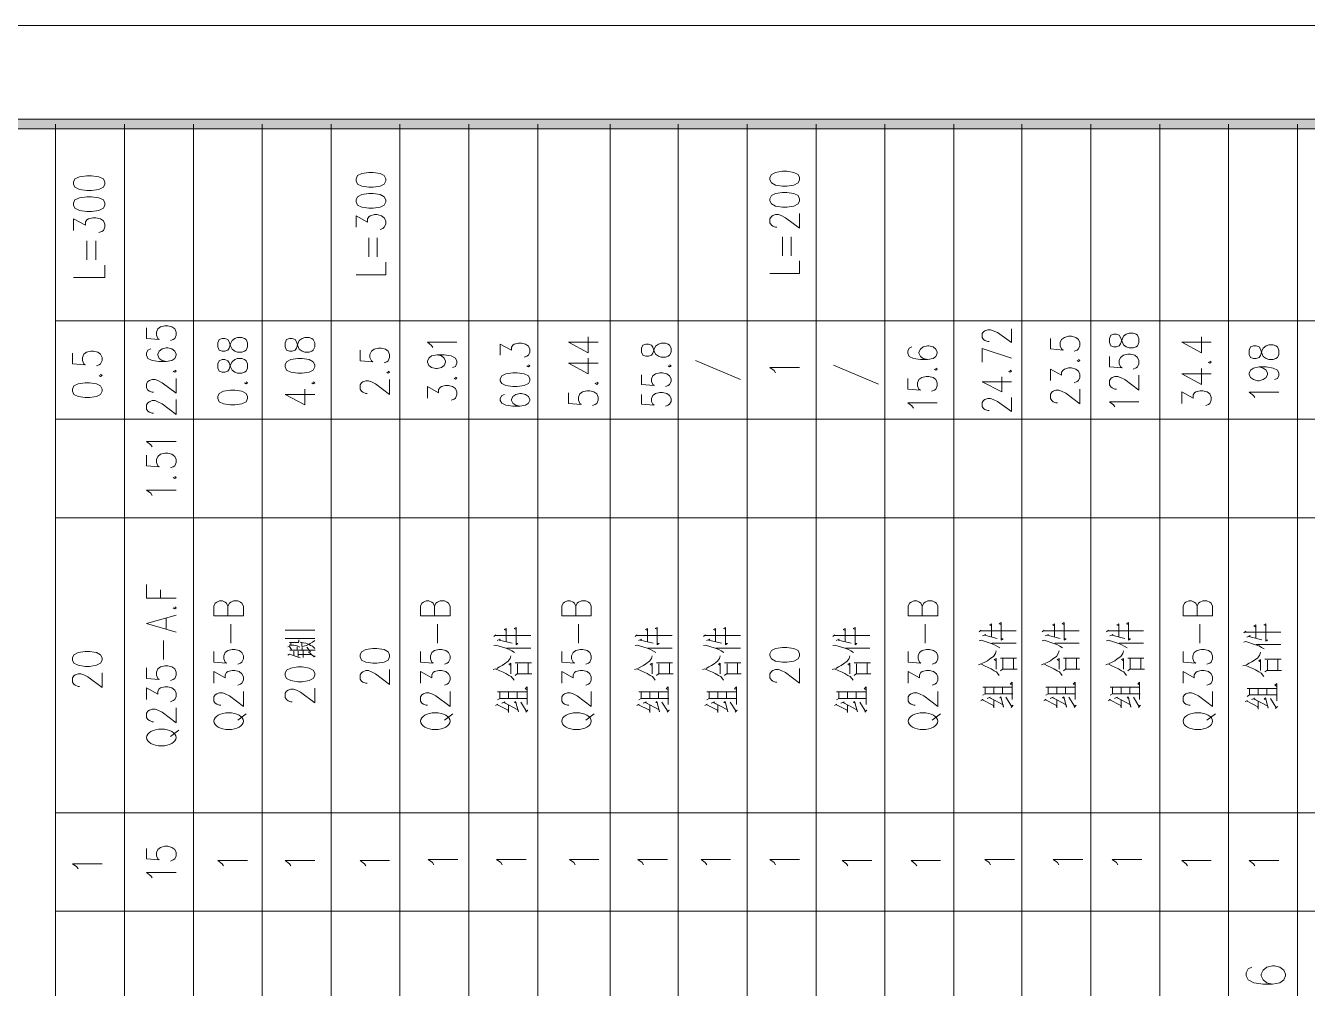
# Model space of a CAD drawing. Header units: millimetres. Extents: x 0 to 829, y 0 to 586.
# Drawn here: x 575.1 to 703.5, y 489.2 to 585.6 of the extents above; entities that cross this region are included whole.
import ezdxf

# ---------------------------------------------------------------- set-up
doc = ezdxf.new("R2010")
doc.units = ezdxf.units.MM

msp = doc.modelspace()

# ---------------------------------------------------------------- hatches: boundary and pattern name
h = msp.add_hatch(color=0)
h.dxf.hatch_style = 2
h.paths.add_polyline_path([(819.788528, 576.266028), (818.80075, 575.281778), (25.142472, 575.281778), (24.154694, 576.266028)])

# ---------------------------------------------------------------- linework, layer by layer
at = {"color": 0, "lineweight": 0}
for points in [[(0, 0), (0, 585.632278), (829.154778, 585.632278), (829.154778, 0)], [(819.788528, 576.266028), (818.80075, 575.281778), (25.142472, 575.281778), (24.154694, 576.266028)], [(579.853778, 569.746694), (580.001944, 569.432722), (580.4535, 569.221056), (581.204917, 569.11875), (581.656472, 569.11875), (582.407889, 569.221056), (582.859444, 569.432722), (583.007611, 569.746694), (583.007611, 569.958361), (582.859444, 570.272333), (582.407889, 570.484), (581.656472, 570.589833), (581.204917, 570.589833), (580.4535, 570.484), (580.001944, 570.272333), (579.853778, 569.958361)], [(608.181833, 570.078306), (608.322944, 569.760806), (608.746278, 569.549139), (609.451833, 569.443306), (609.871639, 569.443306), (610.577194, 569.549139), (611.000528, 569.760806), (611.141639, 570.078306), (611.141639, 570.289972), (611.000528, 570.603944), (610.577194, 570.815611), (609.871639, 570.921444), (609.451833, 570.921444), (608.746278, 570.815611), (608.322944, 570.603944), (608.181833, 570.289972)], [(649.643806, 570.191194), (649.784917, 569.873694), (650.20825, 569.665556), (650.913806, 569.559722), (651.333611, 569.559722), (652.039167, 569.665556), (652.4625, 569.873694), (652.603611, 570.191194), (652.603611, 570.402861), (652.4625, 570.720361), (652.039167, 570.932028), (651.333611, 571.037861), (650.913806, 571.037861), (650.20825, 570.932028), (649.784917, 570.720361), (649.643806, 570.402861)], [(579.853778, 567.644139), (580.001944, 567.330167), (580.4535, 567.1185), (581.204917, 567.012667), (581.656472, 567.012667), (582.407889, 567.1185), (582.859444, 567.330167), (583.007611, 567.644139), (583.007611, 567.855806), (582.859444, 568.169778), (582.407889, 568.381444), (581.656472, 568.487278), (581.204917, 568.487278), (580.4535, 568.381444), (580.001944, 568.169778), (579.853778, 567.855806)], [(608.181833, 567.965167), (608.322944, 567.647667), (608.746278, 567.436), (609.451833, 567.330167), (609.871639, 567.330167), (610.577194, 567.436), (611.000528, 567.647667), (611.141639, 567.965167), (611.141639, 568.176833), (611.000528, 568.494333), (610.577194, 568.702472), (609.871639, 568.808306), (609.451833, 568.808306), (608.746278, 568.702472), (608.322944, 568.494333), (608.181833, 568.176833)], [(649.643806, 568.078056), (649.784917, 567.764083), (650.20825, 567.552417), (650.913806, 567.446583), (651.333611, 567.446583), (652.039167, 567.552417), (652.4625, 567.764083), (652.603611, 568.078056), (652.603611, 568.289722), (652.4625, 568.607222), (652.039167, 568.818889), (651.333611, 568.924722), (650.913806, 568.924722), (650.20825, 568.818889), (649.784917, 568.607222), (649.643806, 568.289722)], [(683.658639, 553.871694), (683.79975, 553.554194), (684.078444, 553.448361), (684.360667, 553.448361), (684.642889, 553.554194), (684.784, 553.765861), (684.925111, 554.189194), (685.066222, 554.506694), (685.348444, 554.718361), (685.630667, 554.824194), (686.050472, 554.824194), (686.332694, 554.718361), (686.473806, 554.612528), (686.614917, 554.295028), (686.614917, 553.871694), (686.473806, 553.554194), (686.332694, 553.448361), (686.050472, 553.342528), (685.630667, 553.342528), (685.348444, 553.448361), (685.066222, 553.660028), (684.925111, 553.977528), (684.784, 554.400861), (684.642889, 554.612528), (684.360667, 554.718361), (684.078444, 554.718361), (683.79975, 554.612528), (683.658639, 554.295028)], [(594.331778, 553.441306), (594.472889, 553.123806), (594.755111, 553.017972), (595.037333, 553.017972), (595.319556, 553.123806), (595.460667, 553.335472), (595.601778, 553.755278), (595.742889, 554.072778), (596.025111, 554.284444), (596.303806, 554.390278), (596.727139, 554.390278), (597.009361, 554.284444), (597.150472, 554.178611), (597.291583, 553.861111), (597.291583, 553.441306), (597.150472, 553.123806), (597.009361, 553.017972), (596.727139, 552.912139), (596.303806, 552.912139), (596.025111, 553.017972), (595.742889, 553.229639), (595.601778, 553.547139), (595.460667, 553.966944), (595.319556, 554.178611), (595.037333, 554.284444), (594.755111, 554.284444), (594.472889, 554.178611), (594.331778, 553.861111)], [(601.073361, 553.441306), (601.214472, 553.123806), (601.496694, 553.017972), (601.778917, 553.017972), (602.061139, 553.123806), (602.20225, 553.335472), (602.339833, 553.755278), (602.480944, 554.072778), (602.763167, 554.284444), (603.045389, 554.390278), (603.468722, 554.390278), (603.750944, 554.284444), (603.892056, 554.178611), (604.033167, 553.861111), (604.033167, 553.441306), (603.892056, 553.123806), (603.750944, 553.017972), (603.468722, 552.912139), (603.045389, 552.912139), (602.763167, 553.017972), (602.480944, 553.229639), (602.339833, 553.547139), (602.20225, 553.966944), (602.061139, 554.178611), (601.778917, 554.284444), (601.496694, 554.284444), (601.214472, 554.178611), (601.073361, 553.861111)], [(636.778, 552.919194), (636.919111, 552.622861), (637.201333, 552.524083), (637.480028, 552.524083), (637.76225, 552.622861), (637.903361, 552.820417), (638.044472, 553.215528), (638.185583, 553.511861), (638.467806, 553.709417), (638.750028, 553.808194), (639.173361, 553.808194), (639.452056, 553.709417), (639.593167, 553.610639), (639.734278, 553.314306), (639.734278, 552.919194), (639.593167, 552.622861), (639.452056, 552.524083), (639.173361, 552.425306), (638.750028, 552.425306), (638.467806, 552.524083), (638.185583, 552.721639), (638.044472, 553.017972), (637.903361, 553.413083), (637.76225, 553.610639), (637.480028, 553.709417), (637.201333, 553.709417), (636.919111, 553.610639), (636.778, 553.314306)], [(697.667444, 552.700472), (697.808556, 552.382972), (698.090778, 552.277139), (698.373, 552.277139), (698.655222, 552.382972), (698.796333, 552.594639), (698.937444, 553.017972), (699.078556, 553.335472), (699.35725, 553.547139), (699.639472, 553.652972), (700.062806, 553.652972), (700.345028, 553.547139), (700.486139, 553.441306), (700.62725, 553.123806), (700.62725, 552.700472), (700.486139, 552.382972), (700.345028, 552.277139), (700.062806, 552.171306), (699.639472, 552.171306), (699.35725, 552.277139), (699.078556, 552.488806), (698.937444, 552.806306), (698.796333, 553.229639), (698.655222, 553.441306), (698.373, 553.547139), (698.090778, 553.547139), (697.808556, 553.441306), (697.667444, 553.123806)], [(594.331778, 551.328167), (594.472889, 551.010667), (594.755111, 550.904833), (595.037333, 550.904833), (595.319556, 551.010667), (595.460667, 551.222333), (595.601778, 551.645667), (595.742889, 551.959639), (596.025111, 552.171306), (596.303806, 552.277139), (596.727139, 552.277139), (597.009361, 552.171306), (597.150472, 552.065472), (597.291583, 551.7515), (597.291583, 551.328167), (597.150472, 551.010667), (597.009361, 550.904833), (596.727139, 550.799), (596.303806, 550.799), (596.025111, 550.904833), (595.742889, 551.1165), (595.601778, 551.434), (595.460667, 551.853806), (595.319556, 552.065472), (595.037333, 552.171306), (594.755111, 552.171306), (594.472889, 552.065472), (594.331778, 551.7515)], [(601.073361, 551.434), (601.214472, 551.1165), (601.637806, 550.904833), (602.339833, 550.799), (602.763167, 550.799), (603.468722, 550.904833), (603.892056, 551.1165), (604.033167, 551.434), (604.033167, 551.645667), (603.892056, 551.959639), (603.468722, 552.171306), (602.763167, 552.277139), (602.339833, 552.277139), (601.637806, 552.171306), (601.214472, 551.959639), (601.073361, 551.645667)], [(579.762056, 549.010417), (579.903167, 548.692917), (580.3265, 548.48125), (581.028528, 548.375417), (581.451861, 548.375417), (582.157417, 548.48125), (582.577222, 548.692917), (582.718333, 549.010417), (582.718333, 549.222083), (582.577222, 549.539583), (582.157417, 549.75125), (581.451861, 549.853556), (581.028528, 549.853556), (580.3265, 549.75125), (579.903167, 549.539583), (579.762056, 549.222083)], [(622.624556, 550.061694), (622.765667, 549.765361), (623.185472, 549.567806), (623.891028, 549.469028), (624.314361, 549.469028), (625.016389, 549.567806), (625.439722, 549.765361), (625.580833, 550.061694), (625.580833, 550.25925), (625.439722, 550.552056), (625.016389, 550.749611), (624.314361, 550.848389), (623.891028, 550.848389), (623.185472, 550.749611), (622.765667, 550.552056), (622.624556, 550.25925)], [(594.331778, 548.262528), (594.472889, 547.948556), (594.896222, 547.736889), (595.601778, 547.631056), (596.025111, 547.631056), (596.727139, 547.736889), (597.150472, 547.948556), (597.291583, 548.262528), (597.291583, 548.474194), (597.150472, 548.791694), (596.727139, 549.003361), (596.025111, 549.109194), (595.601778, 549.109194), (594.896222, 549.003361), (594.472889, 548.791694), (594.331778, 548.474194)], [(579.762056, 522.072306), (579.903167, 521.758333), (580.3265, 521.546667), (581.028528, 521.440833), (581.451861, 521.440833), (582.157417, 521.546667), (582.577222, 521.758333), (582.718333, 522.072306), (582.718333, 522.283972), (582.577222, 522.601472), (582.157417, 522.813139), (581.451861, 522.918972), (581.028528, 522.918972), (580.3265, 522.813139), (579.903167, 522.601472), (579.762056, 522.283972)], [(608.580472, 522.38275), (608.721583, 522.06525), (609.144917, 521.857111), (609.850472, 521.751278), (610.270278, 521.751278), (610.975833, 521.857111), (611.399167, 522.06525), (611.540278, 522.38275), (611.540278, 522.594417), (611.399167, 522.911917), (610.975833, 523.123583), (610.270278, 523.229417), (609.850472, 523.229417), (609.144917, 523.123583), (608.721583, 522.911917), (608.580472, 522.594417)], [(649.643806, 522.499167), (649.784917, 522.181667), (650.20825, 521.97), (650.913806, 521.864167), (651.333611, 521.864167), (652.039167, 521.97), (652.4625, 522.181667), (652.603611, 522.499167), (652.603611, 522.710833), (652.4625, 523.028333), (652.039167, 523.236472), (651.333611, 523.342306), (650.913806, 523.342306), (650.20825, 523.236472), (649.784917, 523.028333), (649.643806, 522.710833)], [(601.073361, 520.534194), (601.214472, 520.216694), (601.637806, 520.008556), (602.339833, 519.902722), (602.763167, 519.902722), (603.468722, 520.008556), (603.892056, 520.216694), (604.033167, 520.534194), (604.033167, 520.745861), (603.892056, 521.063361), (603.468722, 521.275028), (602.763167, 521.380861), (602.339833, 521.380861), (601.637806, 521.275028), (601.214472, 521.063361), (601.073361, 520.745861)]]:
    msp.add_lwpolyline(points, close=True, dxfattribs=at)
for points in [[(578.068722, 398.307278), (578.068722, 575.772139)], [(584.969056, 398.307278), (584.969056, 575.772139)], [(591.869389, 398.307278), (591.869389, 575.772139)], [(598.77325, 398.307278), (598.77325, 575.772139)], [(605.673583, 398.307278), (605.673583, 575.772139)], [(612.573917, 398.307278), (612.573917, 575.772139)], [(619.477778, 398.307278), (619.477778, 575.772139)], [(626.378111, 398.307278), (626.378111, 575.772139)], [(633.631222, 398.307278), (633.631222, 575.772139)], [(640.461, 398.307278), (640.461, 575.772139)], [(647.361333, 398.307278), (647.361333, 575.772139)], [(654.265194, 398.307278), (654.265194, 575.772139)], [(661.165528, 398.307278), (661.165528, 575.772139)], [(668.065861, 398.307278), (668.065861, 575.772139)], [(674.895639, 398.307278), (674.895639, 575.772139)], [(681.7995, 398.307278), (681.7995, 575.772139)], [(688.699833, 398.307278), (688.699833, 575.772139)], [(695.600167, 398.307278), (695.600167, 575.772139)], [(702.504028, 398.307278), (702.504028, 575.772139)], [(579.853778, 565.121778), (579.853778, 566.278889), (581.05675, 565.647417), (581.05675, 565.961389), (581.204917, 566.173056), (581.356611, 566.278889), (581.808167, 566.381194), (582.108028, 566.381194), (582.556056, 566.278889), (582.859444, 566.067222), (583.007611, 565.75325), (583.007611, 565.43575), (582.859444, 565.121778), (582.70775, 565.015944), (582.407889, 564.910111)], [(608.181833, 565.428694), (608.181833, 566.592861), (609.310722, 565.957861), (609.310722, 566.275361), (609.451833, 566.487028), (609.589417, 566.592861), (610.01275, 566.698694), (610.294972, 566.698694), (610.718306, 566.592861), (611.000528, 566.381194), (611.141639, 566.063694), (611.141639, 565.746194), (611.000528, 565.428694), (610.859417, 565.322861), (610.577194, 565.217028)], [(650.349361, 565.439278), (650.20825, 565.439278), (649.926028, 565.545111), (649.784917, 565.650944), (649.643806, 565.862611), (649.643806, 566.282417), (649.784917, 566.494083), (649.926028, 566.599917), (650.20825, 566.70575), (650.490472, 566.70575), (650.772694, 566.599917), (651.196028, 566.38825), (652.603611, 565.333444), (652.603611, 566.811583)], [(581.204917, 562.176083), (581.204917, 564.0705)], [(582.108028, 562.176083), (582.108028, 564.0705)], [(609.451833, 562.472417), (609.451833, 564.373889)], [(610.294972, 562.472417), (610.294972, 564.373889)], [(650.913806, 562.585306), (650.913806, 564.486778)], [(651.756944, 562.585306), (651.756944, 564.486778)], [(579.853778, 560.3875), (583.007611, 560.3875), (583.007611, 561.650444)], [(608.181833, 560.676778), (611.141639, 560.676778), (611.141639, 561.94325)], [(649.643806, 560.789667), (652.603611, 560.789667), (652.603611, 562.059667)], [(757.682, 556.055389), (578.068722, 556.055389)], [(587.1845, 555.349833), (587.1845, 554.295028), (588.4545, 554.189194), (588.313389, 554.295028), (588.172278, 554.612528), (588.172278, 554.930028), (588.313389, 555.244), (588.592083, 555.455667), (589.015417, 555.5615), (589.297639, 555.5615), (589.720972, 555.455667), (590.003194, 555.244), (590.144306, 554.930028), (590.144306, 554.612528), (590.003194, 554.295028), (589.862083, 554.189194), (589.579861, 554.083361)], [(671.604222, 553.984583), (671.463111, 553.984583), (671.180889, 554.083361), (671.039778, 554.182139), (670.898667, 554.379694), (670.898667, 554.774806), (671.039778, 554.968833), (671.180889, 555.067611), (671.463111, 555.166389), (671.745333, 555.166389), (672.024028, 555.067611), (672.447361, 554.873583), (673.854944, 553.885806), (673.854944, 555.265167)], [(615.879444, 553.388389), (615.741861, 553.600056), (615.318528, 553.914028), (618.274806, 553.914028)], [(622.624556, 552.622861), (622.624556, 553.709417), (623.749917, 553.11675), (623.749917, 553.413083), (623.891028, 553.610639), (624.032139, 553.709417), (624.455472, 553.808194), (624.737694, 553.808194), (625.1575, 553.709417), (625.439722, 553.511861), (625.580833, 553.215528), (625.580833, 552.919194), (625.439722, 552.622861), (625.298611, 552.524083), (625.016389, 552.425306)], [(629.471972, 553.914028), (631.444, 552.859222), (631.444, 554.443194)], [(629.471972, 553.914028), (632.42825, 553.914028)], [(663.874861, 553.441306), (663.592639, 553.335472), (663.451528, 553.017972), (663.451528, 552.806306), (663.592639, 552.492333), (664.015972, 552.280667), (664.718, 552.174833), (665.423556, 552.174833), (665.984472, 552.280667), (666.266694, 552.492333), (666.407806, 552.806306), (666.407806, 552.912139), (666.266694, 553.229639), (665.984472, 553.441306), (665.564667, 553.547139), (665.423556, 553.547139), (665.000222, 553.441306), (664.718, 553.229639), (664.576889, 552.912139), (664.576889, 552.806306), (664.718, 552.492333), (665.000222, 552.280667), (665.423556, 552.174833)], [(677.742556, 554.295028), (677.742556, 553.236694), (679.012556, 553.130861), (678.871444, 553.236694), (678.730333, 553.554194), (678.730333, 553.871694), (678.871444, 554.189194), (679.153667, 554.400861), (679.573472, 554.506694), (679.855694, 554.506694), (680.279028, 554.400861), (680.56125, 554.189194), (680.702361, 553.871694), (680.702361, 553.554194), (680.56125, 553.236694), (680.420139, 553.130861), (680.137917, 553.028556)], [(690.915278, 553.914028), (692.887306, 552.859222), (692.887306, 554.443194)], [(690.915278, 553.914028), (693.871556, 553.914028)], [(579.762056, 552.813361), (579.762056, 551.755028), (581.028528, 551.652722), (580.887417, 551.755028), (580.746306, 552.072528), (580.746306, 552.390028), (580.887417, 552.707528), (581.169639, 552.919194), (581.592972, 553.025028), (581.875194, 553.025028), (582.298528, 552.919194), (582.577222, 552.707528), (582.718333, 552.390028), (582.718333, 552.072528), (582.577222, 551.755028), (582.439639, 551.652722), (582.157417, 551.546889)], [(587.607833, 553.236694), (587.325611, 553.130861), (587.1845, 552.816889), (587.1845, 552.605222), (587.325611, 552.287722), (587.748944, 552.076056), (588.4545, 551.970222), (589.156528, 551.970222), (589.720972, 552.076056), (590.003194, 552.287722), (590.144306, 552.605222), (590.144306, 552.711056), (590.003194, 553.028556), (589.720972, 553.236694), (589.297639, 553.342528), (589.156528, 553.342528), (588.733194, 553.236694), (588.4545, 553.028556), (588.313389, 552.711056), (588.313389, 552.605222), (588.4545, 552.287722), (588.733194, 552.076056), (589.156528, 551.970222)], [(608.580472, 553.123806), (608.580472, 552.065472), (609.850472, 551.959639), (609.709361, 552.065472), (609.56825, 552.382972), (609.56825, 552.700472), (609.709361, 553.017972), (609.988056, 553.229639), (610.411389, 553.335472), (610.693611, 553.335472), (611.116944, 553.229639), (611.399167, 553.017972), (611.540278, 552.700472), (611.540278, 552.382972), (611.399167, 552.065472), (611.258056, 551.959639), (610.975833, 551.853806)], [(616.302778, 552.647556), (616.726111, 552.541722), (617.008333, 552.330056), (617.149444, 552.012556), (617.149444, 551.906722), (617.008333, 551.59275), (616.726111, 551.381083), (616.302778, 551.27525), (616.161667, 551.27525), (615.741861, 551.381083), (615.459639, 551.59275), (615.318528, 551.906722), (615.318528, 552.012556), (615.459639, 552.330056), (615.741861, 552.541722), (616.302778, 552.647556), (617.008333, 552.647556), (617.710361, 552.541722), (618.133694, 552.330056), (618.274806, 552.012556), (618.274806, 551.804417), (618.133694, 551.486917), (617.851472, 551.381083)], [(629.471972, 551.804417), (631.444, 550.746083), (631.444, 552.330056)], [(670.898667, 551.913778), (670.898667, 553.293139), (673.854944, 552.308889)], [(683.658639, 552.499389), (683.658639, 551.441056), (684.925111, 551.335222), (684.784, 551.441056), (684.642889, 551.758556), (684.642889, 552.076056), (684.784, 552.393556), (685.066222, 552.605222), (685.489556, 552.711056), (685.771778, 552.711056), (686.191583, 552.605222), (686.473806, 552.393556), (686.614917, 552.076056), (686.614917, 551.758556), (686.473806, 551.441056), (686.332694, 551.335222), (686.050472, 551.229389)], [(589.862083, 551.02125), (590.003194, 550.915417), (590.144306, 551.02125), (590.003194, 551.127083)], [(611.258056, 550.904833), (611.399167, 550.799), (611.540278, 550.904833), (611.399167, 551.010667)], [(625.298611, 551.539833), (625.439722, 551.441056), (625.580833, 551.539833), (625.439722, 551.638611)], [(629.471972, 551.804417), (632.42825, 551.804417)], [(639.452056, 551.539833), (639.593167, 551.441056), (639.734278, 551.539833), (639.593167, 551.638611)], [(642.179028, 552.076056), (646.687528, 550.174583)], [(650.20825, 550.8625), (650.067139, 551.074167), (649.643806, 551.388139), (652.603611, 551.388139)], [(656.029083, 551.603333), (660.534056, 549.701861)], [(666.125583, 551.222333), (666.266694, 551.1165), (666.407806, 551.222333), (666.266694, 551.328167)], [(673.57625, 551.028306), (673.717361, 550.929528), (673.854944, 551.028306), (673.717361, 551.127083)], [(677.742556, 550.06875), (677.742556, 551.229389), (678.871444, 550.597917), (678.871444, 550.915417), (679.012556, 551.127083), (679.153667, 551.229389), (679.573472, 551.335222), (679.855694, 551.335222), (680.279028, 551.229389), (680.56125, 551.02125), (680.702361, 550.70375), (680.702361, 550.38625), (680.56125, 550.06875), (680.420139, 549.962917), (680.137917, 549.857083)], [(680.420139, 552.076056), (680.56125, 551.970222), (680.702361, 552.076056), (680.56125, 552.181889)], [(690.915278, 550.746083), (692.887306, 549.691278), (692.887306, 551.27525)], [(693.589333, 551.906722), (693.730444, 551.804417), (693.871556, 551.906722), (693.730444, 552.012556)], [(698.655222, 551.434), (699.078556, 551.328167), (699.35725, 551.1165), (699.498361, 550.799), (699.498361, 550.693167), (699.35725, 550.375667), (699.078556, 550.164), (698.655222, 550.058167), (698.514111, 550.058167), (698.090778, 550.164), (697.808556, 550.375667), (697.667444, 550.693167), (697.667444, 550.799), (697.808556, 551.1165), (698.090778, 551.328167), (698.655222, 551.434), (699.35725, 551.434), (700.062806, 551.328167), (700.486139, 551.1165), (700.62725, 550.799), (700.62725, 550.587333), (700.486139, 550.269833), (700.203917, 550.164)], [(582.439639, 550.594389), (582.577222, 550.488556), (582.718333, 550.594389), (582.577222, 550.700222)], [(587.890056, 548.908111), (587.748944, 548.908111), (587.466722, 549.013944), (587.325611, 549.119778), (587.1845, 549.331444), (587.1845, 549.75125), (587.325611, 549.962917), (587.466722, 550.06875), (587.748944, 550.174583), (588.031167, 550.174583), (588.313389, 550.06875), (588.733194, 549.857083), (590.144306, 548.802278), (590.144306, 550.280417)], [(597.009361, 549.850028), (597.150472, 549.744194), (597.291583, 549.850028), (597.150472, 549.955861)], [(603.750944, 549.850028), (603.892056, 549.744194), (604.033167, 549.850028), (603.892056, 549.955861)], [(609.286028, 548.791694), (609.144917, 548.791694), (608.862694, 548.897528), (608.721583, 549.003361), (608.580472, 549.215028), (608.580472, 549.638361), (608.721583, 549.850028), (608.862694, 549.955861), (609.144917, 550.058167), (609.427139, 550.058167), (609.709361, 549.955861), (610.129167, 549.744194), (611.540278, 548.685861), (611.540278, 550.164)], [(617.992583, 550.32275), (618.133694, 550.216917), (618.274806, 550.32275), (618.133694, 550.428583)], [(632.146028, 549.797111), (632.287139, 549.691278), (632.42825, 549.797111), (632.287139, 549.902944)], [(636.778, 550.650833), (636.778, 549.666583), (638.044472, 549.567806), (637.903361, 549.666583), (637.76225, 549.962917), (637.76225, 550.25925), (637.903361, 550.552056), (638.185583, 550.749611), (638.608917, 550.848389), (638.891139, 550.848389), (639.310944, 550.749611), (639.593167, 550.552056), (639.734278, 550.25925), (639.734278, 549.962917), (639.593167, 549.666583), (639.452056, 549.567806), (639.173361, 549.469028)], [(663.451528, 550.273361), (663.451528, 549.215028), (664.718, 549.109194), (664.576889, 549.215028), (664.435778, 549.532528), (664.435778, 549.850028), (664.576889, 550.167528), (664.859111, 550.379194), (665.282444, 550.485028), (665.564667, 550.485028), (665.984472, 550.379194), (666.266694, 550.167528), (666.407806, 549.850028), (666.407806, 549.532528), (666.266694, 549.215028), (666.125583, 549.109194), (665.846889, 549.003361)], [(670.898667, 549.94175), (672.870694, 548.9575), (672.870694, 550.435639)], [(670.898667, 549.94175), (673.854944, 549.94175)], [(684.360667, 549.225611), (684.219556, 549.225611), (683.940861, 549.331444), (683.79975, 549.43375), (683.658639, 549.645417), (683.658639, 550.06875), (683.79975, 550.280417), (683.940861, 550.38625), (684.219556, 550.492083), (684.501778, 550.492083), (684.784, 550.38625), (685.207333, 550.174583), (686.614917, 549.119778), (686.614917, 550.597917)], [(690.915278, 550.746083), (693.871556, 550.746083)], [(601.073361, 548.685861), (603.045389, 547.631056), (603.045389, 549.215028)], [(601.073361, 548.685861), (604.033167, 548.685861)], [(615.318528, 548.315444), (615.318528, 549.479611), (616.443889, 548.844611), (616.443889, 549.162111), (616.585, 549.373778), (616.726111, 549.479611), (617.149444, 549.585444), (617.431667, 549.585444), (617.851472, 549.479611), (618.133694, 549.267944), (618.274806, 548.950444), (618.274806, 548.632944), (618.133694, 548.315444), (617.992583, 548.209611), (617.710361, 548.107306)], [(623.047889, 548.678806), (622.765667, 548.580028), (622.624556, 548.287222), (622.624556, 548.089667), (622.765667, 547.793333), (623.185472, 547.595778), (623.891028, 547.497), (624.596583, 547.497), (625.1575, 547.595778), (625.439722, 547.793333), (625.580833, 548.089667), (625.580833, 548.188444), (625.439722, 548.484778), (625.1575, 548.678806), (624.737694, 548.777583), (624.596583, 548.777583), (624.17325, 548.678806), (623.891028, 548.484778), (623.749917, 548.188444), (623.749917, 548.089667), (623.891028, 547.793333), (624.17325, 547.595778), (624.596583, 547.497)], [(629.471972, 548.844611), (629.471972, 547.789806), (630.738444, 547.683972), (630.597333, 547.789806), (630.456222, 548.107306), (630.456222, 548.421278), (630.597333, 548.738778), (630.879556, 548.950444), (631.302889, 549.056278), (631.585111, 549.056278), (632.008444, 548.950444), (632.287139, 548.738778), (632.42825, 548.421278), (632.42825, 548.107306), (632.287139, 547.789806), (632.146028, 547.683972), (631.867333, 547.578139)], [(636.778, 548.678806), (636.778, 547.694556), (638.044472, 547.595778), (637.903361, 547.694556), (637.76225, 547.990889), (637.76225, 548.287222), (637.903361, 548.580028), (638.185583, 548.777583), (638.608917, 548.876361), (638.891139, 548.876361), (639.310944, 548.777583), (639.593167, 548.580028), (639.734278, 548.287222), (639.734278, 547.990889), (639.593167, 547.694556), (639.452056, 547.595778), (639.173361, 547.497)], [(678.448111, 547.849778), (678.307, 547.849778), (678.024778, 547.955611), (677.883667, 548.061444), (677.742556, 548.273111), (677.742556, 548.696444), (677.883667, 548.908111), (678.024778, 549.013944), (678.307, 549.119778), (678.589222, 549.119778), (678.871444, 549.013944), (679.294778, 548.802278), (680.702361, 547.743944), (680.702361, 549.225611)], [(690.915278, 547.789806), (690.915278, 548.950444), (692.040639, 548.315444), (692.040639, 548.632944), (692.18175, 548.844611), (692.322861, 548.950444), (692.746194, 549.056278), (693.028417, 549.056278), (693.448222, 548.950444), (693.730444, 548.738778), (693.871556, 548.421278), (693.871556, 548.107306), (693.730444, 547.789806), (693.589333, 547.683972), (693.307111, 547.578139)], [(698.231889, 548.368361), (698.090778, 548.580028), (697.667444, 548.897528), (700.62725, 548.897528)], [(587.890056, 546.794972), (587.748944, 546.794972), (587.466722, 546.900806), (587.325611, 547.006639), (587.1845, 547.218306), (587.1845, 547.638111), (587.325611, 547.849778), (587.466722, 547.955611), (587.748944, 548.061444), (588.031167, 548.061444), (588.313389, 547.955611), (588.733194, 547.743944), (590.144306, 546.689139), (590.144306, 548.167278)], [(664.015972, 547.313556), (663.874861, 547.525222), (663.451528, 547.842722), (666.407806, 547.842722)], [(671.604222, 547.08425), (671.463111, 547.08425), (671.180889, 547.183028), (671.039778, 547.281806), (670.898667, 547.479361), (670.898667, 547.870944), (671.039778, 548.0685), (671.180889, 548.167278), (671.463111, 548.266056), (671.745333, 548.266056), (672.024028, 548.167278), (672.447361, 547.969722), (673.854944, 546.985472), (673.854944, 548.364833)], [(684.219556, 547.429972), (684.078444, 547.638111), (683.658639, 547.955611), (686.614917, 547.955611)], [(757.682, 546.19525), (578.068722, 546.19525)], [(587.748944, 543.433), (587.607833, 543.644667), (587.1845, 543.958639), (590.144306, 543.958639)], [(587.1845, 542.586333), (587.1845, 541.531528), (588.4545, 541.425694), (588.313389, 541.531528), (588.172278, 541.849028), (588.172278, 542.163), (588.313389, 542.4805), (588.592083, 542.692167), (589.015417, 542.798), (589.297639, 542.798), (589.720972, 542.692167), (590.003194, 542.4805), (590.144306, 542.163), (590.144306, 541.849028), (590.003194, 541.531528), (589.862083, 541.425694), (589.579861, 541.319861)], [(589.862083, 540.367361), (590.003194, 540.261528), (590.144306, 540.367361), (590.003194, 540.473194)], [(587.748944, 538.571722), (587.607833, 538.783389), (587.1845, 539.100889), (590.144306, 539.100889)], [(757.682, 536.335111), (578.068722, 536.335111)], [(590.144306, 528.2565), (587.1845, 528.2565), (587.1845, 529.628806)], [(588.592083, 528.2565), (588.592083, 529.099639)], [(596.885889, 526.513778), (593.929611, 526.513778), (593.929611, 527.46275), (594.070722, 527.78025), (594.211833, 527.886083), (594.494056, 527.991917), (594.776278, 527.991917), (595.054972, 527.886083), (595.196083, 527.78025), (595.337194, 527.46275)], [(595.337194, 526.513778), (595.337194, 527.46275), (595.478306, 527.78025), (595.619417, 527.886083), (595.901639, 527.991917), (596.324972, 527.991917), (596.607194, 527.886083), (596.744778, 527.78025), (596.885889, 527.46275), (596.885889, 526.513778)], [(617.590417, 526.513778), (614.634139, 526.513778), (614.634139, 527.46275), (614.77525, 527.78025), (614.916361, 527.886083), (615.198583, 527.991917), (615.477278, 527.991917), (615.7595, 527.886083), (615.900611, 527.78025), (616.041722, 527.46275)], [(616.041722, 526.513778), (616.041722, 527.46275), (616.182833, 527.78025), (616.323944, 527.886083), (616.606167, 527.991917), (617.0295, 527.991917), (617.308194, 527.886083), (617.449306, 527.78025), (617.590417, 527.46275), (617.590417, 526.513778)], [(631.743861, 526.513778), (628.787583, 526.513778), (628.787583, 527.46275), (628.928694, 527.78025), (629.069806, 527.886083), (629.352028, 527.991917), (629.63425, 527.991917), (629.912944, 527.886083), (630.054056, 527.78025), (630.195167, 527.46275)], [(630.195167, 526.513778), (630.195167, 527.46275), (630.336278, 527.78025), (630.477389, 527.886083), (630.759611, 527.991917), (631.182944, 527.991917), (631.465167, 527.886083), (631.60275, 527.78025), (631.743861, 527.46275), (631.743861, 526.513778)], [(666.460722, 526.513778), (663.504444, 526.513778), (663.504444, 527.46275), (663.645556, 527.78025), (663.786667, 527.886083), (664.065361, 527.991917), (664.347583, 527.991917), (664.629806, 527.886083), (664.770917, 527.78025), (664.912028, 527.46275)], [(664.912028, 526.513778), (664.912028, 527.46275), (665.053139, 527.78025), (665.19425, 527.886083), (665.476472, 527.991917), (665.896278, 527.991917), (666.1785, 527.886083), (666.319611, 527.78025), (666.460722, 527.46275), (666.460722, 526.513778)], [(693.995028, 526.513778), (691.03875, 526.513778), (691.03875, 527.46275), (691.179861, 527.78025), (691.320972, 527.886083), (691.603194, 527.991917), (691.881889, 527.991917), (692.164111, 527.886083), (692.305222, 527.78025), (692.446333, 527.46275)], [(692.446333, 526.513778), (692.446333, 527.46275), (692.587444, 527.78025), (692.728556, 527.886083), (693.010778, 527.991917), (693.434111, 527.991917), (693.712806, 527.886083), (693.853917, 527.78025), (693.995028, 527.46275), (693.995028, 526.513778)], [(590.144306, 524.876889), (587.1845, 525.720028), (590.144306, 526.566694)], [(589.862083, 527.304), (590.003194, 527.198167), (590.144306, 527.304), (590.003194, 527.409833)], [(589.156528, 525.190861), (589.156528, 526.249194)], [(595.619417, 523.765639), (595.619417, 525.667111)], [(616.323944, 523.765639), (616.323944, 525.667111)], [(624.201472, 523.751528), (624.399028, 523.723306), (624.201472, 523.603361), (624.201472, 525.349611), (624.003917, 525.229667), (624.162667, 525.169694)], [(630.477389, 523.765639), (630.477389, 525.667111)], [(638.354917, 523.751528), (638.552472, 523.723306), (638.354917, 523.603361), (638.354917, 525.349611), (638.157361, 525.229667), (638.316111, 525.169694)], [(645.184694, 523.751528), (645.38225, 523.723306), (645.184694, 523.603361), (645.184694, 525.349611), (644.987139, 525.229667), (645.145889, 525.169694)], [(658.170444, 523.751528), (658.368, 523.723306), (658.170444, 523.603361), (658.170444, 525.349611), (657.972889, 525.229667), (658.128111, 525.169694)], [(665.19425, 523.765639), (665.19425, 525.667111)], [(671.837056, 524.400639), (671.837056, 525.702389), (671.643028, 525.614194), (671.837056, 525.497778)], [(672.824833, 524.22425), (673.022389, 524.196028), (672.824833, 524.076083), (672.824833, 525.822333), (672.627278, 525.702389), (672.786028, 525.645944)], [(678.14825, 524.400639), (678.14825, 525.702389), (677.950694, 525.614194), (678.14825, 525.497778)], [(679.1325, 524.22425), (679.330056, 524.196028), (679.1325, 524.076083), (679.1325, 525.822333), (678.934944, 525.702389), (679.093694, 525.645944)], [(684.597028, 524.400639), (684.597028, 525.702389), (684.399472, 525.614194), (684.597028, 525.497778)], [(685.581278, 524.22425), (685.778833, 524.196028), (685.581278, 524.076083), (685.581278, 525.822333), (685.38725, 525.702389), (685.542472, 525.645944)], [(692.728556, 523.765639), (692.728556, 525.667111)], [(698.34125, 524.28775), (698.34125, 525.5895), (698.143694, 525.501306), (698.34125, 525.381361)], [(699.3255, 524.111361), (699.523056, 524.079611), (699.3255, 523.963194), (699.3255, 525.705917), (699.127944, 525.5895), (699.286694, 525.529528)], [(588.874306, 522.12875), (588.874306, 524.030222)], [(604.033167, 525.077972), (601.073361, 525.077972)], [(604.033167, 524.231306), (601.073361, 524.231306)], [(601.489639, 523.832667), (602.258694, 523.832667), (602.375111, 523.832667), (602.435083, 523.920861), (602.435083, 524.100778)], [(602.819611, 523.434028), (603.024222, 523.479889), (603.204139, 523.543389), (603.40875, 523.635111), (603.588667, 523.744472), (603.793278, 523.853833), (604.033167, 524.03375)], [(621.993083, 524.432389), (622.190639, 524.608778), (622.1095, 524.520583), (625.700778, 524.520583)], [(622.307056, 524.016111), (622.624556, 524.164278), (622.504611, 524.076083), (623.806361, 523.751528)], [(623.213694, 523.927917), (623.213694, 525.229667), (623.019667, 525.141472), (623.213694, 525.021528)], [(636.146528, 524.432389), (636.344083, 524.608778), (636.266472, 524.520583), (639.854222, 524.520583)], [(636.4605, 524.016111), (636.778, 524.164278), (636.658056, 524.076083), (637.959806, 523.751528)], [(637.370667, 523.927917), (637.370667, 525.229667), (637.173111, 525.141472), (637.370667, 525.021528)], [(642.976306, 524.432389), (643.173861, 524.608778), (643.09625, 524.520583), (646.684, 524.520583)], [(643.293806, 524.016111), (643.607778, 524.164278), (643.491361, 524.076083), (644.789583, 523.751528)], [(644.200444, 523.927917), (644.200444, 525.229667), (644.002889, 525.141472), (644.200444, 525.021528)], [(655.962056, 524.432389), (656.159611, 524.608778), (656.078472, 524.520583), (659.666222, 524.520583)], [(656.276028, 524.016111), (656.59, 524.164278), (656.473583, 524.076083), (657.775333, 523.751528)], [(657.182667, 523.927917), (657.182667, 525.229667), (656.985111, 525.141472), (657.182667, 525.021528)], [(670.616444, 524.905111), (670.814, 525.0815), (670.732861, 524.993306), (674.324139, 524.993306)], [(670.616444, 523.987889), (670.814, 524.047861), (671.79825, 523.723306), (672.154556, 523.603361), (672.390917, 523.455194), (672.666083, 523.307028)], [(670.930417, 524.492361), (671.247917, 524.640528), (671.127972, 524.548806), (672.429722, 524.22425)], [(676.924111, 524.905111), (677.121667, 525.0815), (677.044056, 524.993306), (680.631806, 524.993306)], [(676.924111, 523.987889), (677.121667, 524.047861), (678.105917, 523.723306), (678.462222, 523.603361), (678.698583, 523.455194), (678.97375, 523.307028)], [(677.238083, 524.492361), (677.555583, 524.640528), (677.435639, 524.548806), (678.737389, 524.22425)], [(683.372889, 524.905111), (683.570444, 525.0815), (683.492833, 524.993306), (687.080583, 524.993306)], [(683.372889, 523.987889), (683.570444, 524.047861), (684.558222, 523.723306), (684.911, 523.603361), (685.150889, 523.455194), (685.426056, 523.307028)], [(683.690389, 524.492361), (684.004361, 524.640528), (683.887944, 524.548806), (685.189694, 524.22425)], [(697.117111, 524.788694), (697.314667, 524.968611), (697.237056, 524.880417), (700.824806, 524.880417)], [(697.431083, 524.375944), (697.748583, 524.524111), (697.628639, 524.435917), (698.930389, 524.111361)], [(593.929611, 522.9225), (593.929611, 521.864167), (595.196083, 521.758333), (595.054972, 521.864167), (594.913861, 522.181667), (594.913861, 522.499167), (595.054972, 522.816667), (595.337194, 523.028333), (595.760528, 523.134167), (596.04275, 523.134167), (596.466083, 523.028333), (596.744778, 522.816667), (596.885889, 522.499167), (596.885889, 522.181667), (596.744778, 521.864167), (596.607194, 521.758333), (596.324972, 521.6525)], [(601.341472, 523.388167), (601.517861, 523.434028), (601.69425, 523.123583)], [(601.457889, 523.568083), (601.930611, 523.568083), (602.110528, 523.543389), (602.286917, 523.501056), (602.523278, 523.367)], [(601.546083, 523.077722), (604.089611, 523.077722)], [(601.634278, 523.58925), (601.634278, 523.832667)], [(601.930611, 522.523861), (601.930611, 522.947194)], [(602.258694, 523.102417), (602.258694, 523.388167)], [(602.375111, 522.4145), (602.375111, 522.968361)], [(602.58325, 523.878528), (602.907806, 523.8115), (603.144167, 523.765639), (603.292333, 523.698611), (603.468722, 523.635111), (603.616889, 523.543389), (603.793278, 523.455194), (604.033167, 523.232944)], [(602.731417, 523.434028), (602.731417, 523.832667)], [(602.787861, 523.077722), (602.787861, 523.345833)], [(602.879583, 522.326306), (602.879583, 522.989528)], [(603.616889, 522.880167), (603.232361, 523.367)], [(604.089611, 522.481528), (603.973194, 522.389806), (603.40875, 522.901333)], [(614.634139, 522.9225), (614.634139, 521.864167), (615.900611, 521.758333), (615.7595, 521.864167), (615.618389, 522.181667), (615.618389, 522.499167), (615.7595, 522.816667), (616.041722, 523.028333), (616.465056, 523.134167), (616.747278, 523.134167), (617.170611, 523.028333), (617.449306, 522.816667), (617.590417, 522.499167), (617.590417, 522.181667), (617.449306, 521.864167), (617.308194, 521.758333), (617.0295, 521.6525)], [(621.993083, 523.515167), (622.190639, 523.575139), (623.174889, 523.247056), (623.531194, 523.130639), (623.767556, 522.982472), (624.042722, 522.834306)], [(623.256028, 523.278806), (625.700778, 523.278806)], [(628.787583, 522.9225), (628.787583, 521.864167), (630.054056, 521.758333), (629.912944, 521.864167), (629.771833, 522.181667), (629.771833, 522.499167), (629.912944, 522.816667), (630.195167, 523.028333), (630.6185, 523.134167), (630.900722, 523.134167), (631.324056, 523.028333), (631.60275, 522.816667), (631.743861, 522.499167), (631.743861, 522.181667), (631.60275, 521.864167), (631.465167, 521.758333), (631.182944, 521.6525)], [(636.146528, 523.515167), (636.344083, 523.575139), (637.328333, 523.247056), (637.684639, 523.130639), (637.921, 522.982472), (638.196167, 522.834306)], [(637.409472, 523.278806), (639.854222, 523.278806)], [(642.976306, 523.515167), (643.173861, 523.575139), (644.161639, 523.247056), (644.514417, 523.130639), (644.750778, 522.982472), (645.029472, 522.834306)], [(644.23925, 523.278806), (646.684, 523.278806)], [(655.962056, 523.515167), (656.159611, 523.575139), (657.143861, 523.247056), (657.500167, 523.130639), (657.736528, 522.982472), (658.011694, 522.834306)], [(657.221472, 523.278806), (659.666222, 523.278806)], [(663.504444, 522.9225), (663.504444, 521.864167), (664.770917, 521.758333), (664.629806, 521.864167), (664.488694, 522.181667), (664.488694, 522.499167), (664.629806, 522.816667), (664.912028, 523.028333), (665.335361, 523.134167), (665.617583, 523.134167), (666.037389, 523.028333), (666.319611, 522.816667), (666.460722, 522.499167), (666.460722, 522.181667), (666.319611, 521.864167), (666.1785, 521.758333), (665.896278, 521.6525)], [(670.891611, 521.712472), (671.166778, 521.857111), (671.445472, 522.005278), (671.681833, 522.185194), (672.034611, 522.421556), (672.232167, 522.717889), (672.313306, 522.982472)], [(671.879389, 523.751528), (674.324139, 523.751528)], [(677.199278, 521.712472), (677.477972, 521.857111), (677.753139, 522.005278), (677.9895, 522.185194), (678.342278, 522.421556), (678.539833, 522.717889), (678.620972, 522.982472)], [(678.187056, 523.751528), (680.631806, 523.751528)], [(683.651583, 521.712472), (683.92675, 521.857111), (684.201917, 522.005278), (684.438278, 522.185194), (684.794583, 522.421556), (684.992139, 522.717889), (685.06975, 522.982472)], [(684.635833, 523.751528), (687.080583, 523.751528)], [(691.03875, 522.9225), (691.03875, 521.864167), (692.305222, 521.758333), (692.164111, 521.864167), (692.023, 522.181667), (692.023, 522.499167), (692.164111, 522.816667), (692.446333, 523.028333), (692.869667, 523.134167), (693.151889, 523.134167), (693.575222, 523.028333), (693.853917, 522.816667), (693.995028, 522.499167), (693.995028, 522.181667), (693.853917, 521.864167), (693.712806, 521.758333), (693.434111, 521.6525)], [(697.117111, 523.871472), (697.314667, 523.931444), (698.298917, 523.606889), (698.655222, 523.486944), (698.891583, 523.342306), (699.16675, 523.194139)], [(697.392278, 521.596056), (697.670972, 521.744222), (697.946139, 521.892389), (698.1825, 522.068778), (698.535278, 522.305139), (698.732833, 522.601472), (698.813972, 522.866056)], [(698.380056, 523.635111), (700.824806, 523.635111)], [(587.1845, 521.285611), (587.1845, 520.227278), (588.4545, 520.121444), (588.313389, 520.227278), (588.172278, 520.544778), (588.172278, 520.862278), (588.313389, 521.179778), (588.592083, 521.387917), (589.015417, 521.49375), (589.297639, 521.49375), (589.720972, 521.387917), (590.003194, 521.179778), (590.144306, 520.862278), (590.144306, 520.544778), (590.003194, 520.227278), (589.862083, 520.121444), (589.579861, 520.015611)], [(601.341472, 522.569722), (601.489639, 522.657917), (602.58325, 522.280444)], [(602.435083, 522.612056), (603.676861, 522.612056)], [(622.26825, 521.236222), (622.543417, 521.384389), (622.822111, 521.532556), (623.058472, 521.708944), (623.41125, 521.948833), (623.608806, 522.241639), (623.689944, 522.50975)], [(623.689944, 520.675306), (623.689944, 521.768917), (623.492389, 521.6525), (623.689944, 521.532556)], [(624.123861, 521.800667), (625.739583, 521.800667)], [(624.360222, 520.647083), (624.360222, 521.708944)], [(625.422083, 520.647083), (625.422083, 521.740694)], [(636.421694, 521.236222), (636.696861, 521.384389), (636.975556, 521.532556), (637.211917, 521.708944), (637.564694, 521.948833), (637.76225, 522.241639), (637.843389, 522.50975)], [(637.843389, 520.675306), (637.843389, 521.768917), (637.645833, 521.6525), (637.843389, 521.532556)], [(638.277306, 521.800667), (639.893028, 521.800667)], [(638.513667, 520.647083), (638.513667, 521.708944)], [(639.579056, 520.647083), (639.579056, 521.740694)], [(643.251472, 521.236222), (643.530167, 521.384389), (643.805333, 521.532556), (644.041694, 521.708944), (644.398, 521.948833), (644.595556, 522.241639), (644.673167, 522.50975)], [(644.673167, 520.675306), (644.673167, 521.768917), (644.475611, 521.6525), (644.673167, 521.532556)], [(645.107083, 521.800667), (646.722806, 521.800667)], [(645.343444, 520.647083), (645.343444, 521.708944)], [(646.408833, 520.647083), (646.408833, 521.740694)], [(656.237222, 521.236222), (656.512389, 521.384389), (656.787556, 521.532556), (657.023917, 521.708944), (657.380222, 521.948833), (657.577778, 522.241639), (657.655389, 522.50975)], [(657.655389, 520.675306), (657.655389, 521.768917), (657.457833, 521.6525), (657.655389, 521.532556)], [(658.089306, 521.800667), (659.708556, 521.800667)], [(658.325667, 520.647083), (658.325667, 521.708944)], [(659.391056, 520.647083), (659.391056, 521.740694)], [(670.538833, 521.592528), (670.775194, 521.680722), (671.209111, 521.472583), (671.523083, 521.327944), (671.79825, 521.208), (672.11575, 520.999861), (672.352111, 520.883444), (672.627278, 520.527139)], [(672.313306, 521.148028), (672.313306, 522.241639), (672.11575, 522.125222), (672.313306, 522.005278)], [(672.747222, 522.273389), (674.362944, 522.273389)], [(672.983583, 521.119806), (672.983583, 522.185194)], [(674.045444, 521.119806), (674.045444, 522.213417)], [(676.8465, 521.592528), (677.082861, 521.680722), (677.516778, 521.472583), (677.83075, 521.327944), (678.105917, 521.208), (678.423417, 520.999861), (678.659778, 520.883444), (678.934944, 520.527139)], [(678.620972, 521.148028), (678.620972, 522.241639), (678.423417, 522.125222), (678.620972, 522.005278)], [(679.054889, 522.273389), (680.670611, 522.273389)], [(679.29125, 521.119806), (679.29125, 522.185194)], [(680.356639, 521.119806), (680.356639, 522.213417)], [(683.295278, 521.592528), (683.531639, 521.680722), (683.965556, 521.472583), (684.283056, 521.327944), (684.558222, 521.208), (684.872194, 520.999861), (685.108556, 520.883444), (685.38725, 520.527139)], [(685.06975, 521.148028), (685.06975, 522.241639), (684.872194, 522.125222), (685.06975, 522.005278)], [(685.503667, 522.273389), (687.119389, 522.273389)], [(685.740028, 521.119806), (685.740028, 522.185194)], [(686.805417, 521.119806), (686.805417, 522.213417)], [(697.0395, 521.476111), (697.275861, 521.567833), (697.709778, 521.359694), (698.02375, 521.211528), (698.298917, 521.091583), (698.616417, 520.886972), (698.852778, 520.767028), (699.127944, 520.41425)], [(698.813972, 521.035139), (698.813972, 522.12875), (698.616417, 522.008806), (698.813972, 521.892389)], [(699.247889, 522.156972), (700.863611, 522.156972)], [(699.48425, 521.003389), (699.48425, 522.068778)], [(700.549639, 521.003389), (700.549639, 522.097)], [(580.467611, 519.433528), (580.3265, 519.433528), (580.044278, 519.539361), (579.903167, 519.645194), (579.762056, 519.856861), (579.762056, 520.276667), (579.903167, 520.488333), (580.044278, 520.594167), (580.3265, 520.7), (580.605194, 520.7), (580.887417, 520.594167), (581.31075, 520.3825), (582.718333, 519.327694), (582.718333, 520.805833)], [(593.929611, 519.751028), (593.929611, 520.915194), (595.054972, 520.280194), (595.054972, 520.597694), (595.196083, 520.809361), (595.337194, 520.915194), (595.760528, 521.021028), (596.04275, 521.021028), (596.466083, 520.915194), (596.744778, 520.703528), (596.885889, 520.386028), (596.885889, 520.068528), (596.744778, 519.751028), (596.607194, 519.645194), (596.324972, 519.539361)], [(609.286028, 519.743972), (609.144917, 519.743972), (608.862694, 519.849806), (608.721583, 519.955639), (608.580472, 520.163778), (608.580472, 520.587111), (608.721583, 520.798778), (608.862694, 520.904611), (609.144917, 521.010444), (609.427139, 521.010444), (609.709361, 520.904611), (610.129167, 520.692944), (611.540278, 519.638139), (611.540278, 521.116278)], [(614.634139, 519.751028), (614.634139, 520.915194), (615.7595, 520.280194), (615.7595, 520.597694), (615.900611, 520.809361), (616.041722, 520.915194), (616.465056, 521.021028), (616.747278, 521.021028), (617.170611, 520.915194), (617.449306, 520.703528), (617.590417, 520.386028), (617.590417, 520.068528), (617.449306, 519.751028), (617.308194, 519.645194), (617.0295, 519.539361)], [(621.915472, 521.119806), (622.151833, 521.208), (622.58575, 520.999861), (622.899722, 520.851694), (623.174889, 520.735278), (623.492389, 520.527139), (623.72875, 520.410722), (624.003917, 520.054417)], [(624.123861, 520.527139), (624.317889, 520.675306), (625.778389, 520.675306)], [(628.787583, 519.751028), (628.787583, 520.915194), (629.912944, 520.280194), (629.912944, 520.597694), (630.054056, 520.809361), (630.195167, 520.915194), (630.6185, 521.021028), (630.900722, 521.021028), (631.324056, 520.915194), (631.60275, 520.703528), (631.743861, 520.386028), (631.743861, 520.068528), (631.60275, 519.751028), (631.465167, 519.645194), (631.182944, 519.539361)], [(636.068917, 521.119806), (636.305278, 521.208), (636.739194, 520.999861), (637.053167, 520.851694), (637.328333, 520.735278), (637.645833, 520.527139), (637.882194, 520.410722), (638.157361, 520.054417)], [(638.277306, 520.527139), (638.474861, 520.675306), (639.931833, 520.675306)], [(642.898694, 521.119806), (643.135056, 521.208), (643.568972, 520.999861), (643.882944, 520.851694), (644.161639, 520.735278), (644.475611, 520.527139), (644.711972, 520.410722), (644.987139, 520.054417)], [(645.107083, 520.527139), (645.304639, 520.675306), (646.761611, 520.675306)], [(650.349361, 519.856861), (650.20825, 519.856861), (649.926028, 519.962694), (649.784917, 520.068528), (649.643806, 520.280194), (649.643806, 520.703528), (649.784917, 520.915194), (649.926028, 521.021028), (650.20825, 521.126861), (650.490472, 521.126861), (650.772694, 521.021028), (651.196028, 520.809361), (652.603611, 519.751028), (652.603611, 521.232694)], [(655.880917, 521.119806), (656.117278, 521.208), (656.551194, 520.999861), (656.868694, 520.851694), (657.143861, 520.735278), (657.457833, 520.527139), (657.694194, 520.410722), (657.972889, 520.054417)], [(658.089306, 520.527139), (658.286861, 520.675306), (659.747361, 520.675306)], [(663.504444, 519.751028), (663.504444, 520.915194), (664.629806, 520.280194), (664.629806, 520.597694), (664.770917, 520.809361), (664.912028, 520.915194), (665.335361, 521.021028), (665.617583, 521.021028), (666.037389, 520.915194), (666.319611, 520.703528), (666.460722, 520.386028), (666.460722, 520.068528), (666.319611, 519.751028), (666.1785, 519.645194), (665.896278, 519.539361)], [(672.747222, 520.999861), (672.94125, 521.148028), (674.40175, 521.148028)], [(679.054889, 520.999861), (679.252444, 521.148028), (680.709417, 521.148028)], [(685.503667, 520.999861), (685.701222, 521.148028), (687.161722, 521.148028)], [(691.03875, 519.751028), (691.03875, 520.915194), (692.164111, 520.280194), (692.164111, 520.597694), (692.305222, 520.809361), (692.446333, 520.915194), (692.869667, 521.021028), (693.151889, 521.021028), (693.575222, 520.915194), (693.853917, 520.703528), (693.995028, 520.386028), (693.995028, 520.068528), (693.853917, 519.751028), (693.712806, 519.645194), (693.434111, 519.539361)], [(699.247889, 520.886972), (699.445444, 521.035139), (700.902417, 521.035139)], [(587.1845, 518.114139), (587.1845, 519.278306), (588.313389, 518.643306), (588.313389, 518.960806), (588.4545, 519.172472), (588.592083, 519.278306), (589.015417, 519.384139), (589.297639, 519.384139), (589.720972, 519.278306), (590.003194, 519.066639), (590.144306, 518.749139), (590.144306, 518.431639), (590.003194, 518.114139), (589.862083, 518.008306), (589.579861, 517.902472)], [(594.635167, 517.535583), (594.494056, 517.535583), (594.211833, 517.637889), (594.070722, 517.743722), (593.929611, 517.955389), (593.929611, 518.378722), (594.070722, 518.590389), (594.211833, 518.696222), (594.494056, 518.802056), (594.776278, 518.802056), (595.054972, 518.696222), (595.478306, 518.484556), (596.885889, 517.42975), (596.885889, 518.907889)], [(601.778917, 517.895417), (601.637806, 517.895417), (601.355583, 518.00125), (601.214472, 518.107083), (601.073361, 518.315222), (601.073361, 518.738556), (601.214472, 518.950222), (601.355583, 519.056056), (601.637806, 519.161889), (601.920028, 519.161889), (602.20225, 519.056056), (602.622056, 518.844389), (604.033167, 517.789583), (604.033167, 519.267722)], [(615.336167, 517.535583), (615.198583, 517.535583), (614.916361, 517.637889), (614.77525, 517.743722), (614.634139, 517.955389), (614.634139, 518.378722), (614.77525, 518.590389), (614.916361, 518.696222), (615.198583, 518.802056), (615.477278, 518.802056), (615.7595, 518.696222), (616.182833, 518.484556), (617.590417, 517.42975), (617.590417, 518.907889)], [(622.349389, 518.071806), (622.58575, 518.219972), (625.344472, 518.219972), (622.58575, 518.219972), (622.58575, 518.872611), (622.349389, 518.872611), (625.305667, 518.872611), (625.305667, 517.627306), (625.305667, 519.373556), (625.108111, 519.197167), (625.266861, 519.108972)], [(624.317889, 518.279944), (624.317889, 518.900833)], [(629.493139, 517.535583), (629.352028, 517.535583), (629.069806, 517.637889), (628.928694, 517.743722), (628.787583, 517.955389), (628.787583, 518.378722), (628.928694, 518.590389), (629.069806, 518.696222), (629.352028, 518.802056), (629.63425, 518.802056), (629.912944, 518.696222), (630.336278, 518.484556), (631.743861, 517.42975), (631.743861, 518.907889)], [(636.502833, 518.071806), (636.739194, 518.219972), (639.497917, 518.219972), (636.739194, 518.219972), (636.739194, 518.872611), (636.502833, 518.872611), (639.459111, 518.872611), (639.459111, 517.627306), (639.459111, 519.373556), (639.261556, 519.197167), (639.420306, 519.108972)], [(638.474861, 518.279944), (638.474861, 518.900833)], [(643.332611, 518.071806), (643.568972, 518.219972), (646.327694, 518.219972), (643.568972, 518.219972), (643.568972, 518.872611), (643.332611, 518.872611), (646.288889, 518.872611), (646.288889, 517.627306), (646.288889, 519.373556), (646.091333, 519.197167), (646.250083, 519.108972)], [(645.304639, 518.279944), (645.304639, 518.900833)], [(656.314833, 518.071806), (656.551194, 518.219972), (659.313444, 518.219972), (656.551194, 518.219972), (656.551194, 518.872611), (656.314833, 518.872611), (659.274639, 518.872611), (659.274639, 517.627306), (659.274639, 519.373556), (659.077083, 519.197167), (659.232306, 519.108972)], [(658.286861, 518.279944), (658.286861, 518.900833)], [(664.206472, 517.535583), (664.065361, 517.535583), (663.786667, 517.637889), (663.645556, 517.743722), (663.504444, 517.955389), (663.504444, 518.378722), (663.645556, 518.590389), (663.786667, 518.696222), (664.065361, 518.802056), (664.347583, 518.802056), (664.629806, 518.696222), (665.053139, 518.484556), (666.460722, 517.42975), (666.460722, 518.907889)], [(670.969222, 518.544528), (671.209111, 518.692694), (673.967833, 518.692694), (671.209111, 518.692694), (671.209111, 519.345333), (670.969222, 519.345333), (673.929028, 519.345333), (673.929028, 518.103556), (673.929028, 519.846278), (673.731472, 519.669889), (673.890222, 519.581694)], [(672.076944, 518.724444), (672.076944, 519.313583)], [(672.94125, 518.752667), (672.94125, 519.373556)], [(677.280417, 518.544528), (677.516778, 518.692694), (680.2755, 518.692694), (677.516778, 518.692694), (677.516778, 519.345333), (677.280417, 519.345333), (680.236694, 519.345333), (680.236694, 518.103556), (680.236694, 519.846278), (680.039139, 519.669889), (680.197889, 519.581694)], [(678.384611, 518.724444), (678.384611, 519.313583)], [(679.252444, 518.752667), (679.252444, 519.373556)], [(683.729194, 518.544528), (683.965556, 518.692694), (686.727806, 518.692694), (683.965556, 518.692694), (683.965556, 519.345333), (683.729194, 519.345333), (686.685472, 519.345333), (686.685472, 518.103556), (686.685472, 519.846278), (686.491444, 519.669889), (686.646667, 519.581694)], [(684.833389, 518.724444), (684.833389, 519.313583)], [(685.701222, 518.752667), (685.701222, 519.373556)], [(691.744306, 517.535583), (691.603194, 517.535583), (691.320972, 517.637889), (691.179861, 517.743722), (691.03875, 517.955389), (691.03875, 518.378722), (691.179861, 518.590389), (691.320972, 518.696222), (691.603194, 518.802056), (691.881889, 518.802056), (692.164111, 518.696222), (692.587444, 518.484556), (693.995028, 517.42975), (693.995028, 518.907889)], [(697.473417, 518.431639), (697.709778, 518.579806), (700.4685, 518.579806), (697.709778, 518.579806), (697.709778, 519.228917), (697.473417, 519.228917), (700.429694, 519.228917), (700.429694, 517.987139), (700.429694, 519.733389), (700.232139, 519.553472), (700.390889, 519.465278)], [(698.577611, 518.608028), (698.577611, 519.200694)], [(699.445444, 518.63625), (699.445444, 519.260667)], [(622.151833, 517.510889), (622.388194, 517.659056), (622.26825, 517.627306), (623.41125, 517.038167), (623.453583, 516.801806), (623.453583, 517.599083), (622.977333, 517.835444), (622.779778, 517.74725), (623.097278, 517.895417), (623.019667, 517.835444), (624.399028, 517.098139), (624.437833, 516.89), (624.162667, 517.923639), (624.042722, 517.807222), (624.240278, 517.74725)], [(623.453583, 518.251722), (623.453583, 518.840861)], [(625.185722, 516.85825), (625.383278, 517.066389), (625.228056, 516.978194), (624.674194, 517.867194)], [(636.305278, 517.510889), (636.541639, 517.659056), (636.421694, 517.627306), (637.564694, 517.038167), (637.607028, 516.801806), (637.607028, 517.599083), (637.130778, 517.835444), (636.93675, 517.74725), (637.250722, 517.895417), (637.173111, 517.835444), (638.552472, 517.098139), (638.591278, 516.89), (638.316111, 517.923639), (638.196167, 517.807222), (638.393722, 517.74725)], [(637.607028, 518.251722), (637.607028, 518.840861)], [(639.339167, 516.85825), (639.536722, 517.066389), (639.3815, 516.978194), (638.827639, 517.867194)], [(643.135056, 517.510889), (643.371417, 517.659056), (643.251472, 517.627306), (644.398, 517.038167), (644.436806, 516.801806), (644.436806, 517.599083), (643.964083, 517.835444), (643.766528, 517.74725), (644.0805, 517.895417), (644.002889, 517.835444), (645.38225, 517.098139), (645.421056, 516.89), (645.145889, 517.923639), (645.029472, 517.807222), (645.2235, 517.74725)], [(644.436806, 518.251722), (644.436806, 518.840861)], [(646.172472, 516.85825), (646.370028, 517.066389), (646.211278, 516.978194), (645.657417, 517.867194)], [(656.117278, 517.510889), (656.353639, 517.659056), (656.237222, 517.627306), (657.380222, 517.038167), (657.419028, 516.801806), (657.419028, 517.599083), (656.946306, 517.835444), (656.74875, 517.74725), (657.06625, 517.895417), (656.985111, 517.835444), (658.368, 517.098139), (658.406806, 516.89), (658.128111, 517.923639), (658.011694, 517.807222), (658.20925, 517.74725)], [(657.419028, 518.251722), (657.419028, 518.840861)], [(659.154694, 516.85825), (659.35225, 517.066389), (659.1935, 516.978194), (658.643167, 517.867194)], [(670.775194, 517.983611), (671.011556, 518.131778), (670.891611, 518.103556), (672.034611, 517.510889), (672.076944, 517.274528), (672.076944, 518.071806), (671.600694, 518.308167), (671.403139, 518.219972), (671.720639, 518.368139), (671.643028, 518.308167), (673.022389, 517.570861), (673.061194, 517.362722), (672.786028, 518.396361), (672.666083, 518.279944), (672.863639, 518.219972)], [(673.809083, 517.3345), (674.006639, 517.539111), (673.851417, 517.450917), (673.297556, 518.339917)], [(677.082861, 517.983611), (677.319222, 518.131778), (677.199278, 518.103556), (678.342278, 517.510889), (678.384611, 517.274528), (678.384611, 518.071806), (677.911889, 518.308167), (677.714333, 518.219972), (678.028306, 518.368139), (677.950694, 518.308167), (679.330056, 517.570861), (679.368861, 517.362722), (679.093694, 518.396361), (678.97375, 518.279944), (679.171306, 518.219972)], [(680.120278, 517.3345), (680.314306, 517.539111), (680.159083, 517.450917), (679.605222, 518.339917)], [(683.531639, 517.983611), (683.768, 518.131778), (683.651583, 518.103556), (684.794583, 517.510889), (684.833389, 517.274528), (684.833389, 518.071806), (684.360667, 518.308167), (684.163111, 518.219972), (684.477083, 518.368139), (684.399472, 518.308167), (685.778833, 517.570861), (685.821167, 517.362722), (685.542472, 518.396361), (685.426056, 518.279944), (685.623611, 518.219972)], [(686.569056, 517.3345), (686.766611, 517.539111), (686.607861, 517.450917), (686.057528, 518.339917)], [(697.275861, 517.870722), (697.512222, 518.015361), (697.392278, 517.987139), (698.535278, 517.394472), (698.577611, 517.158111), (698.577611, 517.958917), (698.101361, 518.195278), (697.907333, 518.107083), (698.221306, 518.25525), (698.143694, 518.195278), (699.523056, 517.454444), (699.561861, 517.246306), (699.286694, 518.283472), (699.16675, 518.163528), (699.364306, 518.107083)], [(700.313278, 517.218083), (700.507306, 517.426222), (700.352083, 517.338028), (699.798222, 518.2235)], [(587.890056, 515.895167), (587.748944, 515.895167), (587.466722, 516.001), (587.325611, 516.106833), (587.1845, 516.3185), (587.1845, 516.741833), (587.325611, 516.9535), (587.466722, 517.059333), (587.748944, 517.165167), (588.031167, 517.165167), (588.313389, 517.059333), (588.733194, 516.847667), (590.144306, 515.789333), (590.144306, 517.271)], [(596.324972, 516.053917), (597.168111, 516.688917)], [(617.0295, 516.053917), (617.872639, 516.688917)], [(631.182944, 516.053917), (632.026083, 516.688917)], [(665.896278, 516.053917), (666.742944, 516.688917)], [(693.434111, 516.053917), (694.27725, 516.688917)], [(589.579861, 514.417028), (590.423, 515.052028)], [(757.682, 506.758222), (578.068722, 506.758222)], [(587.1845, 503.202222), (587.1845, 502.147417), (588.4545, 502.041583), (588.313389, 502.147417), (588.172278, 502.464917), (588.172278, 502.778889), (588.313389, 503.096389), (588.592083, 503.308056), (589.015417, 503.413889), (589.297639, 503.413889), (589.720972, 503.308056), (590.003194, 503.096389), (590.144306, 502.778889), (590.144306, 502.464917), (590.003194, 502.147417), (589.862083, 502.041583), (589.579861, 501.93575)], [(580.3265, 501.142), (580.185389, 501.350139), (579.762056, 501.667639), (582.718333, 501.667639)], [(594.896222, 501.452444), (594.755111, 501.660583), (594.331778, 501.978083), (597.291583, 501.978083)], [(601.637806, 501.452444), (601.496694, 501.660583), (601.073361, 501.978083), (604.033167, 501.978083)], [(609.144917, 501.452444), (609.003806, 501.660583), (608.580472, 501.978083), (611.540278, 501.978083)], [(615.971167, 501.565333), (615.830056, 501.777), (615.406722, 502.0945), (618.363, 502.0945)], [(622.815056, 501.565333), (622.673944, 501.777), (622.250611, 502.0945), (625.210417, 502.0945)], [(630.124611, 501.565333), (629.9835, 501.777), (629.560167, 502.0945), (632.516444, 502.0945)], [(636.9685, 501.565333), (636.827389, 501.777), (636.404056, 502.0945), (639.363861, 502.0945)], [(643.307917, 501.565333), (643.166806, 501.777), (642.743472, 502.0945), (645.69975, 502.0945)], [(650.20825, 501.565333), (650.067139, 501.777), (649.643806, 502.0945), (652.603611, 502.0945)], [(657.44725, 501.452444), (657.306139, 501.660583), (656.886333, 501.978083), (659.842611, 501.978083)], [(664.351111, 501.452444), (664.21, 501.660583), (663.786667, 501.978083), (666.742944, 501.978083)], [(671.741806, 501.565333), (671.600694, 501.777), (671.177361, 502.0945), (674.133639, 502.0945)], [(678.585694, 501.565333), (678.444583, 501.777), (678.02125, 502.0945), (680.981056, 502.0945)], [(684.49825, 501.565333), (684.357139, 501.777), (683.937333, 502.0945), (686.893611, 502.0945)], [(691.476194, 501.452444), (691.335083, 501.660583), (690.915278, 501.978083), (693.871556, 501.978083)], [(698.231889, 501.452444), (698.090778, 501.660583), (697.667444, 501.978083), (700.62725, 501.978083)], [(587.748944, 500.245944), (587.607833, 500.457611), (587.1845, 500.775111), (590.144306, 500.775111)], [(757.682, 496.901611), (578.068722, 496.901611)], [(697.935556, 491.292444), (697.558083, 491.151333), (697.371111, 490.728), (697.371111, 490.445778), (697.558083, 490.025972), (698.122528, 489.74375), (699.060917, 489.602639), (699.999306, 489.602639), (700.750722, 489.74375), (701.128194, 490.025972), (701.315167, 490.445778), (701.315167, 490.586889), (701.128194, 491.010222), (700.750722, 491.292444), (700.189806, 491.433556), (699.999306, 491.433556), (699.438389, 491.292444), (699.060917, 491.010222), (698.873944, 490.586889), (698.873944, 490.445778), (699.060917, 490.025972), (699.438389, 489.74375), (699.999306, 489.602639)]]:
    msp.add_lwpolyline(points, dxfattribs=at)
for centre, major_axis, ratio in [((595.40775, 515.949847), (1.478139, 0), 0.571599), ((616.112278, 515.949847), (1.478139, 0), 0.571599), ((630.265722, 515.949847), (1.478139, 0), 0.571599), ((664.982583, 515.949847), (1.478139, 0), 0.571599), ((692.516889, 515.949847), (1.478139, 0), 0.571599), ((588.664403, 514.312958), (1.479903, 0), 0.570918)]:
    msp.add_ellipse(centre, major_axis=major_axis, ratio=ratio, start_param=0, end_param=6.283185, dxfattribs=at)

doc.saveas('drawing.dxf')
